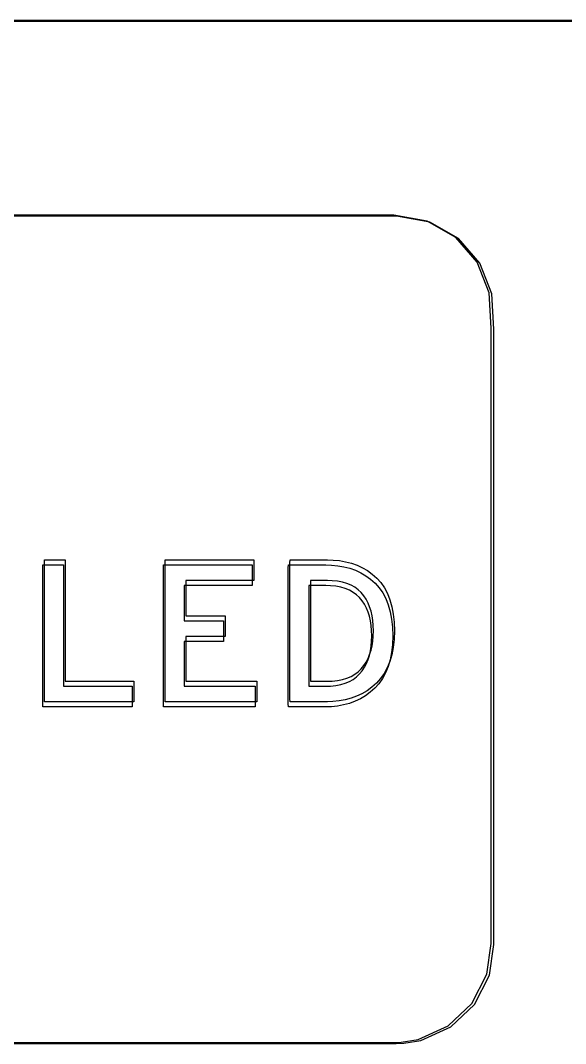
# Model space of a CAD drawing. Extents: x 1 to 47.7, y 0.2 to 35.
# Drawn here: x 15.971 to 16.419, y 13.634 to 14.475 of the extents above; entities that cross this region are included whole.
import ezdxf

# ---------------------------------------------------------------- set-up
doc = ezdxf.new("R2010")
doc.units = 0
doc.header["$MEASUREMENT"] = 0
for name, color, linetype in [('4_1__5U__UP_TO_TWO_IO_BOAR', 7, 'CONTINUOUS'), ('4_2__5U__FRONT_PANEL_W_24_', 7, 'CONTINUOUS'), ('5_1___24__TARGET_LEDS___12', 7, 'CONTINUOUS')]:
    doc.layers.add(name, color=color, linetype=linetype)

msp = doc.modelspace()

# ---------------------------------------------------------------- linework, layer by layer
at = {"layer": '4_1__5U__UP_TO_TWO_IO_BOAR'}
for points in [[(16.4735, 14.47367), (16.36714, 14.47367), (16.25855, 14.47367), (16.14778, 14.47367), (16.03491, 14.47367), (15.92001, 14.47367), (15.80316, 14.47367), (15.68441, 14.47367), (15.56385, 14.47367), (15.44153, 14.47367), (15.31754, 14.47367), (15.19193, 14.47367), (15.06479, 14.47367), (14.93618, 14.47367), (14.80616, 14.47367), (14.67482, 14.47367), (14.54222, 14.47367)], [(15.94355, 13.63361), (16.03312, 13.63361), (16.11263, 13.63361), (16.17957, 13.63361), (16.23142, 13.63361), (16.26568, 13.63361), (16.27983, 13.63361), (16.28622, 13.63385), (16.30005, 13.63613), (16.32478, 13.64728), (16.34416, 13.66575), (16.35646, 13.68982), (16.36006, 13.7151), (16.36006, 13.72447), (16.36006, 13.74157), (16.36006, 13.79486), (16.36006, 13.86681), (16.36006, 13.94926), (16.36006, 14.113), (16.36006, 14.17795), (16.36006, 14.22075), (16.35844, 14.24972), (16.34848, 14.27508), (16.33094, 14.29533), (16.30756, 14.30874), (16.28007, 14.3136), (16.28007, 14.3136), (16.26899, 14.3136), (16.23745, 14.3136), (16.18796, 14.3136), (16.12302, 14.3136), (16.04515, 14.3136), (15.95687, 14.3136)], [(15.99094, 13.91449), (15.99094, 14.03111), (16.00784, 14.03111), (16.00784, 13.93157), (16.0642, 13.93157), (16.0642, 13.91449), (15.99094, 13.91449)], [(16.09006, 13.91449), (16.09006, 14.03111), (16.16284, 14.03111), (16.16284, 14.01419), (16.10696, 14.01419), (16.10696, 13.9852), (16.13942, 13.9852), (16.13942, 13.96829), (16.10696, 13.96829), (16.10696, 13.93141), (16.16528, 13.93141), (16.16528, 13.91449), (16.09006, 13.91449)]]:
    msp.add_lwpolyline(points, dxfattribs=at)
for points in [[(16.27835, 13.9728), (16.27805, 13.96579), (16.27732, 13.95926), (16.27614, 13.95318), (16.27452, 13.94757), (16.27246, 13.94243), (16.26996, 13.93775), (16.26702, 13.93353), (16.26364, 13.92978), (16.25988, 13.92651), (16.2559, 13.92364), (16.25173, 13.92117), (16.24736, 13.91908), (16.24279, 13.91738), (16.23803, 13.91608), (16.23306, 13.91516), (16.22789, 13.91463), (16.22328, 13.91449), (16.22176, 13.91449), (16.21835, 13.91449), (16.21366, 13.91449), (16.2083, 13.91449), (16.20291, 13.91449), (16.19808, 13.91449), (16.19445, 13.91449), (16.19262, 13.91449), (16.19252, 13.91686), (16.19252, 13.927), (16.19252, 13.94298), (16.19252, 13.96247), (16.19252, 13.98313), (16.19252, 14.00262), (16.19252, 14.0186), (16.19252, 14.02874), (16.19262, 14.03111), (16.19445, 14.03111), (16.19808, 14.03111), (16.20291, 14.03111), (16.2083, 14.03111), (16.21366, 14.03111), (16.21835, 14.03111), (16.22176, 14.03111), (16.22328, 14.03111), (16.22798, 14.03101), (16.23324, 14.03054), (16.23827, 14.02967), (16.24309, 14.02841), (16.2477, 14.02676), (16.25208, 14.02472), (16.25625, 14.02229), (16.26021, 14.01946), (16.26392, 14.0162), (16.26724, 14.01244), (16.27012, 14.0082), (16.27258, 14.00349), (16.2746, 13.9983), (16.27618, 13.99263), (16.27734, 13.9865), (16.27806, 13.97989)], [(16.26112, 13.9728), (16.261, 13.97716), (16.26063, 13.9813), (16.26001, 13.98523), (16.25915, 13.98894), (16.25804, 13.99243), (16.25669, 13.99571), (16.25509, 13.99878), (16.25324, 14.00163), (16.25109, 14.00425), (16.24861, 14.00659), (16.24582, 14.00861), (16.24272, 14.01032), (16.23932, 14.01172), (16.2356, 14.0128), (16.23158, 14.01358), (16.22725, 14.01404), (16.22328, 14.01419), (16.2226, 14.01419), (16.22106, 14.01419), (16.21894, 14.01419), (16.21653, 14.01419), (16.2141, 14.01419), (16.21193, 14.01419), (16.21029, 14.01419), (16.20947, 14.01419), (16.20942, 14.0125), (16.20942, 14.00531), (16.20942, 13.99396), (16.20942, 13.98013), (16.20942, 13.96547), (16.20942, 13.95163), (16.20942, 13.94029), (16.20942, 13.93309), (16.20947, 13.93141), (16.21029, 13.93141), (16.21193, 13.93141), (16.2141, 13.93141), (16.21653, 13.93141), (16.21894, 13.93141), (16.22106, 13.93141), (16.2226, 13.93141), (16.22328, 13.93141), (16.22725, 13.93156), (16.23158, 13.93203), (16.2356, 13.93282), (16.23932, 13.93393), (16.24272, 13.93536), (16.24582, 13.9371), (16.24861, 13.93917), (16.25109, 13.94155), (16.25324, 13.94422), (16.25509, 13.94706), (16.25669, 13.95011), (16.25804, 13.95337), (16.25915, 13.95684), (16.26001, 13.96051), (16.26063, 13.9644), (16.261, 13.9685)]]:
    msp.add_lwpolyline(points, close=True, dxfattribs=at)
at = {"layer": '4_2__5U__FRONT_PANEL_W_24_'}
for points in [[(16.522, 14.47452), (16.41848, 14.47452), (16.31266, 14.47452), (16.20461, 14.47452), (16.0944, 14.47452), (15.98211, 14.47452), (15.86779, 14.47452), (15.75153, 14.47452), (15.63338, 14.47452), (15.51343, 14.47452), (15.39173, 14.47452), (15.26837, 14.47452), (15.1434, 14.47452), (15.0169, 14.47452), (14.88894, 14.47452), (14.75959, 14.47452), (14.62891, 14.47452), (14.49698, 14.47452)], [(15.94134, 13.63446), (16.03091, 13.63446), (16.11042, 13.63446), (16.17736, 13.63446), (16.22921, 13.63446), (16.26347, 13.63446), (16.27762, 13.63446), (16.28401, 13.6347), (16.29784, 13.63698), (16.32258, 13.64813), (16.34196, 13.6666), (16.35426, 13.69067), (16.35785, 13.71595), (16.35785, 13.72532), (16.35785, 13.74242), (16.35785, 13.79571), (16.35785, 13.86766), (16.35785, 13.95011), (16.35785, 14.11385), (16.35785, 14.1788), (16.35785, 14.2216), (16.35623, 14.25057), (16.34627, 14.27593), (16.32873, 14.29618), (16.30536, 14.30959), (16.27786, 14.31445), (16.27786, 14.31445), (16.26678, 14.31445), (16.23524, 14.31445), (16.18575, 14.31445), (16.12081, 14.31445), (16.04294, 14.31445), (15.95466, 14.31445)], [(15.9896, 13.91034), (15.9896, 14.02696), (16.0065, 14.02696), (16.0065, 13.92742), (16.06285, 13.92742), (16.06285, 13.91034), (15.9896, 13.91034)], [(16.08872, 13.91034), (16.08872, 14.02696), (16.1615, 14.02696), (16.1615, 14.01004), (16.10562, 14.01004), (16.10562, 13.98105), (16.13808, 13.98105), (16.13808, 13.96414), (16.10562, 13.96414), (16.10562, 13.92726), (16.16394, 13.92726), (16.16394, 13.91034), (16.08872, 13.91034)]]:
    msp.add_lwpolyline(points, dxfattribs=at)
for points in [[(16.277, 13.96865), (16.27671, 13.96164), (16.27598, 13.95511), (16.2748, 13.94903), (16.27318, 13.94342), (16.27112, 13.93828), (16.26862, 13.9336), (16.26568, 13.92938), (16.2623, 13.92563), (16.25853, 13.92236), (16.25456, 13.91949), (16.25039, 13.91701), (16.24602, 13.91493), (16.24145, 13.91323), (16.23668, 13.91193), (16.23172, 13.91101), (16.22655, 13.91048), (16.22194, 13.91034), (16.22042, 13.91034), (16.21701, 13.91034), (16.21231, 13.91034), (16.20696, 13.91034), (16.20156, 13.91034), (16.19674, 13.91034), (16.19311, 13.91034), (16.19128, 13.91034), (16.19118, 13.91271), (16.19118, 13.92285), (16.19118, 13.93883), (16.19118, 13.95832), (16.19118, 13.97898), (16.19118, 13.99846), (16.19118, 14.01445), (16.19118, 14.02459), (16.19128, 14.02696), (16.19311, 14.02696), (16.19674, 14.02696), (16.20156, 14.02696), (16.20696, 14.02696), (16.21231, 14.02696), (16.21701, 14.02696), (16.22042, 14.02696), (16.22194, 14.02696), (16.22664, 14.02686), (16.23189, 14.02639), (16.23693, 14.02552), (16.24175, 14.02426), (16.24635, 14.02261), (16.25074, 14.02057), (16.25491, 14.01814), (16.25886, 14.01531), (16.26258, 14.01205), (16.2659, 14.00829), (16.26878, 14.00405), (16.27123, 13.99934), (16.27325, 13.99415), (16.27484, 13.98848), (16.27599, 13.98235), (16.27672, 13.97573)], [(16.25978, 13.96865), (16.25966, 13.97301), (16.25929, 13.97715), (16.25867, 13.98108), (16.25781, 13.98479), (16.2567, 13.98828), (16.25535, 13.99156), (16.25375, 13.99463), (16.2519, 13.99748), (16.24975, 14.0001), (16.24727, 14.00244), (16.24448, 14.00446), (16.24138, 14.00617), (16.23798, 14.00757), (16.23426, 14.00865), (16.23024, 14.00943), (16.22591, 14.00989), (16.22194, 14.01004), (16.22125, 14.01004), (16.21972, 14.01004), (16.2176, 14.01004), (16.21519, 14.01004), (16.21276, 14.01004), (16.21058, 14.01004), (16.20895, 14.01004), (16.20812, 14.01004), (16.20808, 14.00835), (16.20808, 14.00116), (16.20808, 13.98981), (16.20808, 13.97598), (16.20808, 13.96132), (16.20808, 13.94748), (16.20808, 13.93614), (16.20808, 13.92894), (16.20812, 13.92726), (16.20895, 13.92726), (16.21058, 13.92726), (16.21276, 13.92726), (16.21519, 13.92726), (16.2176, 13.92726), (16.21972, 13.92726), (16.22125, 13.92726), (16.22194, 13.92726), (16.22591, 13.92741), (16.23024, 13.92788), (16.23426, 13.92867), (16.23798, 13.92978), (16.24138, 13.93121), (16.24448, 13.93295), (16.24727, 13.93502), (16.24975, 13.9374), (16.2519, 13.94006), (16.25375, 13.94291), (16.25535, 13.94596), (16.2567, 13.94922), (16.25781, 13.95269), (16.25867, 13.95636), (16.25929, 13.96025), (16.25966, 13.96434)]]:
    msp.add_lwpolyline(points, close=True, dxfattribs=at)
at = {"layer": '5_1___24__TARGET_LEDS___12'}
for points in [[(16.44548, 14.47452), (16.30456, 14.47452), (16.16191, 14.47452), (16.01762, 14.47452), (15.87175, 14.47452), (15.7244, 14.47452), (15.57563, 14.47452), (15.42553, 14.47452), (15.27417, 14.47452), (15.12163, 14.47452), (14.96799, 14.47452), (14.81334, 14.47452), (14.65774, 14.47452), (14.50127, 14.47452)], [(15.94134, 13.63446), (16.03091, 13.63446), (16.11042, 13.63446), (16.17736, 13.63446), (16.22921, 13.63446), (16.26347, 13.63446), (16.27762, 13.63446), (16.28401, 13.6347), (16.29784, 13.63698), (16.32258, 13.64813), (16.34196, 13.6666), (16.35426, 13.69067), (16.35785, 13.71595), (16.35785, 13.72532), (16.35785, 13.74242), (16.35785, 13.79571), (16.35785, 13.86766), (16.35785, 13.95011), (16.35785, 14.11385), (16.35785, 14.1788), (16.35785, 14.2216), (16.35623, 14.25057), (16.34627, 14.27593), (16.32873, 14.29618), (16.30536, 14.30959), (16.27786, 14.31445), (16.27786, 14.31445), (16.26678, 14.31445), (16.23524, 14.31445), (16.18575, 14.31445), (16.12081, 14.31445), (16.04294, 14.31445), (15.95466, 14.31445)], [(15.9896, 13.91034), (15.9896, 14.02696), (16.0065, 14.02696), (16.0065, 13.92742), (16.06285, 13.92742), (16.06285, 13.91034), (15.9896, 13.91034)], [(16.08872, 13.91034), (16.08872, 14.02696), (16.1615, 14.02696), (16.1615, 14.01004), (16.10562, 14.01004), (16.10562, 13.98105), (16.13808, 13.98105), (16.13808, 13.96414), (16.10562, 13.96414), (16.10562, 13.92726), (16.16394, 13.92726), (16.16394, 13.91034), (16.08872, 13.91034)]]:
    msp.add_lwpolyline(points, dxfattribs=at)
for points in [[(16.277, 13.96865), (16.27671, 13.96164), (16.27598, 13.95511), (16.2748, 13.94903), (16.27318, 13.94342), (16.27112, 13.93828), (16.26862, 13.9336), (16.26568, 13.92938), (16.2623, 13.92563), (16.25853, 13.92236), (16.25456, 13.91949), (16.25039, 13.91701), (16.24602, 13.91493), (16.24145, 13.91323), (16.23668, 13.91193), (16.23172, 13.91101), (16.22655, 13.91048), (16.22194, 13.91034), (16.22042, 13.91034), (16.21701, 13.91034), (16.21231, 13.91034), (16.20696, 13.91034), (16.20156, 13.91034), (16.19674, 13.91034), (16.19311, 13.91034), (16.19128, 13.91034), (16.19118, 13.91271), (16.19118, 13.92285), (16.19118, 13.93883), (16.19118, 13.95832), (16.19118, 13.97898), (16.19118, 13.99846), (16.19118, 14.01445), (16.19118, 14.02459), (16.19128, 14.02696), (16.19311, 14.02696), (16.19674, 14.02696), (16.20156, 14.02696), (16.20696, 14.02696), (16.21231, 14.02696), (16.21701, 14.02696), (16.22042, 14.02696), (16.22194, 14.02696), (16.22664, 14.02686), (16.23189, 14.02639), (16.23693, 14.02552), (16.24175, 14.02426), (16.24635, 14.02261), (16.25074, 14.02057), (16.25491, 14.01814), (16.25886, 14.01531), (16.26258, 14.01205), (16.2659, 14.00829), (16.26878, 14.00405), (16.27123, 13.99934), (16.27325, 13.99415), (16.27484, 13.98848), (16.27599, 13.98235), (16.27672, 13.97573)], [(16.25978, 13.96865), (16.25966, 13.97301), (16.25929, 13.97715), (16.25867, 13.98108), (16.25781, 13.98479), (16.2567, 13.98828), (16.25535, 13.99156), (16.25375, 13.99463), (16.2519, 13.99748), (16.24975, 14.0001), (16.24727, 14.00244), (16.24448, 14.00446), (16.24138, 14.00617), (16.23798, 14.00757), (16.23426, 14.00865), (16.23024, 14.00943), (16.22591, 14.00989), (16.22194, 14.01004), (16.22125, 14.01004), (16.21972, 14.01004), (16.2176, 14.01004), (16.21519, 14.01004), (16.21276, 14.01004), (16.21058, 14.01004), (16.20895, 14.01004), (16.20812, 14.01004), (16.20808, 14.00835), (16.20808, 14.00116), (16.20808, 13.98981), (16.20808, 13.97598), (16.20808, 13.96132), (16.20808, 13.94748), (16.20808, 13.93614), (16.20808, 13.92894), (16.20812, 13.92726), (16.20895, 13.92726), (16.21058, 13.92726), (16.21276, 13.92726), (16.21519, 13.92726), (16.2176, 13.92726), (16.21972, 13.92726), (16.22125, 13.92726), (16.22194, 13.92726), (16.22591, 13.92741), (16.23024, 13.92788), (16.23426, 13.92867), (16.23798, 13.92978), (16.24138, 13.93121), (16.24448, 13.93295), (16.24727, 13.93502), (16.24975, 13.9374), (16.2519, 13.94006), (16.25375, 13.94291), (16.25535, 13.94596), (16.2567, 13.94922), (16.25781, 13.95269), (16.25867, 13.95636), (16.25929, 13.96025), (16.25966, 13.96434)]]:
    msp.add_lwpolyline(points, close=True, dxfattribs=at)

doc.saveas('drawing.dxf')
